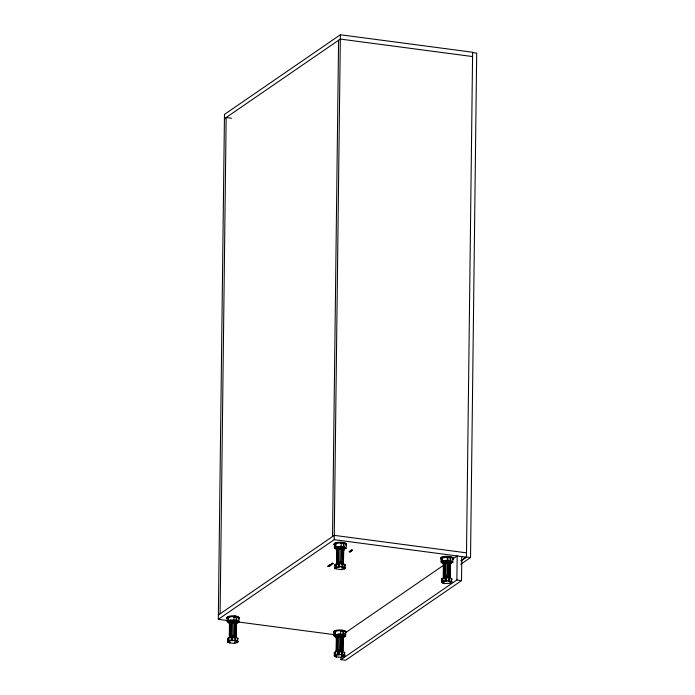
<?xml version="1.0" encoding="UTF-8"?>
<svg xmlns="http://www.w3.org/2000/svg" width="695" height="695" viewBox="0 0 695 695"><rect width="100%" height="100%" fill="white"/><g stroke="black" fill="none" stroke-linecap="round" stroke-linejoin="round"><path stroke-width="1.04" d="M346.101 544.819L346.11 543.42A6.281 1.824 0.7 0 0 337.909 542.343A6.281 1.824 0.7 0 0 334.495 544.689M441.212 558.797L441.221 557.399A6.281 1.824 0.7 0 1 447.033 556.339A6.281 1.824 0.7 0 1 452.827 557.538L453.244 558.459M444.6 577.154L444.609 576.633L447.702 576.294L448.232 577.484M451.62 561.482L451.594 563.211L450.299 563.028L451.533 562.22L452.836 562.403L452.827 557.538M227.977 620.609L218.308 619.332L224.476 114.397L340.376 34.75L472.617 52.238L466.449 557.173L461.098 560.848M220.098 613.807L226.162 117.525L231.539 118.237M229.906 622.572L229.333 622.937A5.925 1.72 0.7 0 1 227.187 621.313L227.23 617.855L228.533 618.037M237.82 641.381L237.499 638.357L237.464 641.12L235.926 641.285L238.368 641.772L236.057 642.258L237.638 642.423L237.204 642.814L234.311 642.745L235.197 643.162L233.989 643.37L229.246 642.858L230.471 642.545L227.647 642.328L227.621 639.148M228.064 617.716L228.499 616.865L228.803 617.386L227.804 617.36L228.499 616.865L228.247 617.725M227.187 621.313L228.49 621.495L228.464 617.056L233.989 616.491L233.946 619.949L233.372 620.314L236.752 620.34L238.567 621.078L238.898 621.964L237.603 621.782L236.361 622.59L237.664 622.772A5.925 1.72 0.7 0 1 236.552 623.068M228.368 640.903L228.403 638.14L228.976 637.923L228.942 640.686L230.262 640.999L228.368 640.903L227.552 641.633L229.246 641.911L227.586 641.911M229.307 636.438L229.489 621.599L230.731 620.922L230.549 635.76L229.576 636.047L229.576 636.837L229.715 621.269M229.776 636.081L229.958 621.243M230.549 635.76L230.54 620.053M232.182 637.489L232.495 640.721L231.218 640.295L231.253 637.532L232.53 637.958L231.253 637.532M231.557 635.577L231.687 620.67L231.557 635.577L232.912 635.517L233.051 620.6L234.415 620.696L234.093 635.595L236.187 636.533L236.335 621.278L234.276 620.757L234.258 622.685L236.309 623.215M231.574 640.773L231.609 638.01M233.755 637.385L233.772 635.856L231.426 635.916L230.514 636.359L231.218 637.88M234.493 616.83L234.788 616.178L235.866 616.743L234.493 616.83L234.788 616.178M234.875 640.938L234.84 637.619L235.683 637.758L235.648 640.521L234.875 640.938L234.041 640.799L234.814 640.382L232.147 640.251M235.249 635.829L235.44 620.166M235.379 635.777L235.562 620.939M234.172 637.385L235.953 636.872L236.335 621.278M236.178 620.705L236.222 617.256L236.795 616.882A5.925 1.72 0.7 0 1 238.941 618.515L238.898 621.964M235.953 636.872L236.309 623.545M236.578 623.154L236.1 621.295M236.752 620.34L236.795 616.882M332.523 536.557L338.587 40.275M218.308 619.332L334.208 539.685L340.376 34.75M334.399 547.643L334.443 544.185L335.746 544.367L335.702 547.816L334.399 547.643A5.925 1.72 0.7 0 0 336.545 549.267M333.904 635.421L333.947 631.972L335.251 632.155L335.207 635.604L333.904 635.421A5.925 1.72 0.7 0 0 336.05 637.054L336.623 636.681M345.146 568.484L344.711 564.688L344.677 567.45L343.139 567.615L345.58 568.093L343.269 568.58L344.85 568.745L344.416 569.135L342.322 568.927L341.523 569.066L342.409 569.483L341.202 569.692L334.86 568.658L334.79 565.2M336.927 657.288L335.963 656.966L337.188 656.662L335.329 656.758L334.304 656.028L334.338 653.265M335.702 547.816L336.936 547.017L335.633 546.835L335.676 543.386A5.925 1.72 0.7 0 1 341.202 542.821L341.158 546.27L340.585 546.644L343.391 547.034L343.964 546.661L344.008 543.212L340.628 543.195L341.202 542.821M335.581 567.224L335.615 564.47L336.189 564.253L336.154 567.016L337.475 567.328L335.581 567.224L334.764 567.963L336.458 568.241L334.799 568.241M335.207 635.604L336.441 634.804L335.138 634.622L335.181 631.164L337.657 630.669L340.706 630.608L340.663 634.057L340.09 634.431L343.469 634.448L345.285 635.187L345.623 636.081L344.32 635.899L343.087 636.698L344.381 636.881L344.407 635.152M335.086 655.011L335.12 652.249L335.694 652.04L335.668 654.803L336.979 655.107L335.086 655.011L334.269 655.75L335.963 656.019L334.304 656.028M336.519 562.768L336.701 547.921L337.944 547.243L337.761 562.09L336.519 562.768L337.692 563.454M336.788 562.377L336.927 547.599M336.024 650.546L337.266 649.868L337.449 635.03L336.476 635.317L336.293 650.946L336.441 635.699M336.988 562.411L337.171 547.573M336.528 650.937L336.675 635.36M337.761 562.09L337.753 546.374M337.709 564.227L337.727 562.689L339.169 562.159L342.27 562.568L341.514 563.367M337.266 649.868L337.449 635.03M338.43 566.625L338.465 563.862L339.395 563.819L339.707 567.051L336.154 567.016M338.786 567.103L338.465 563.862M340.263 546.93L340.124 561.838L338.769 561.908L338.899 546.991L341.627 547.026L341.306 561.925L343.399 562.863L343.817 548.007L343.313 547.617L343.356 563.245L341.384 563.715M337.935 654.403L337.97 651.649L338.899 651.597L339.221 654.838L335.668 654.803M338.291 654.881L337.97 651.649M339.829 633.953L339.638 649.625L338.274 649.686L338.422 633.953M339.221 654.838L338.899 651.597M339.256 651.441L339.273 649.903L341.775 650.355L341.019 651.154M340.967 563.715L340.984 562.186M343.79 549.484L341.471 548.555L341.627 547.026M340.472 651.502L340.489 649.964M343.087 635.803L342.904 650.642L340.819 649.703L341.132 634.813L338.404 634.778M341.705 543.151L342.001 542.508L343.078 543.073L341.705 543.151L342.001 542.508M340.819 649.703L341.141 633.979M461.81 556.556L461.515 580.603L345.606 660.25L340.967 659.633L340.993 657.548M342.088 567.268L342.053 563.949L342.896 564.088L342.861 566.851L342.088 567.268L341.254 567.129L342.027 566.712L339.36 566.573M342.461 562.159L342.652 546.496M342.592 562.107L342.774 547.269L343.547 547.608M341.601 655.046L341.566 651.736L342.4 651.867L342.366 654.629L341.601 655.046L340.759 654.916L341.532 654.49L338.865 654.36M341.966 649.947L342.279 635.048L343.052 635.395L342.904 650.642M342.096 649.886L342.279 635.048M343.165 563.202L343.313 547.617M343.391 547.034L343.434 543.586M343.026 638.114L343.052 635.395M342.896 634.822L342.939 631.364L343.512 630.999A5.925 1.72 0.7 0 1 345.667 632.624L345.623 636.081M343.469 634.448L343.512 630.999M344.538 655.489L342.644 655.394L344.181 655.229L344.216 652.466L345.085 655.88L342.783 656.367L344.364 656.532L343.929 656.923L341.028 656.853L341.914 657.27L340.706 657.479L338.569 656.888L338.343 657.357M343.764 549.398L344.876 549.093L343.573 548.92L344.816 548.112L346.11 548.294L346.153 544.845A5.925 1.72 0.7 0 0 344.008 543.212M441.117 561.751L441.16 558.302L442.463 558.476L442.42 561.934L441.117 561.751A5.925 1.72 0.7 0 0 443.262 563.384L443.836 563.011M451.75 581.819L451.429 578.796L451.394 581.559L449.856 581.724L452.297 582.21L449.995 582.697L451.576 582.862L451.142 583.253L444.14 583.618L443.175 583.296L444.4 582.983L442.541 583.088L441.516 582.349L441.551 579.587M442.42 561.934L443.653 561.126L442.35 560.952L442.394 557.494L447.919 556.93L447.875 560.387L447.302 560.761L447.345 557.303L447.919 556.93M442.298 581.341L442.333 578.579L442.906 578.37L442.88 581.124L444.192 581.437L442.298 581.341L441.481 582.08L443.175 582.349L441.516 582.349M443.236 576.876L443.419 562.038L444.661 561.36L444.479 576.198L443.514 576.485L443.506 577.276L443.688 561.647M443.705 576.529L443.888 561.682M444.479 576.198L444.479 560.491M445.147 580.733L445.182 577.971L446.112 577.927L446.433 581.159L442.88 581.124M444.287 576.155L445.443 575.947L445.634 560.274M445.504 581.211L445.182 577.971M446.433 581.159L446.112 577.927M445.486 576.016L446.85 575.955L447.041 560.283M447.094 577.727L447.111 576.242M450.117 576.972L450.03 561.734L450.534 562.116L450.117 576.972L448.032 576.033L448.345 561.134L445.617 561.108M448.032 576.033L448.353 560.309M448.744 580.82L448.779 578.058L449.613 578.197L449.578 580.959L448.814 581.376L447.971 581.237L448.744 580.82L446.077 580.69M448.814 581.376L448.848 578.614L449.613 578.197M449.178 576.277L449.361 561.43L450.264 561.716M449.309 576.216L449.491 561.378M450.039 564.401L450.508 564.053L450.03 561.734M450.012 566.555L450.256 562.516M447.302 560.761L450.108 561.152L450.151 557.694L450.725 557.321A5.925 1.72 0.7 0 1 452.879 558.954M450.108 561.152L450.681 560.778L450.725 557.321M340.967 659.633L456.876 579.995L457.171 555.948L452.714 559.006M460.707 564.305L470.532 557.555L476.692 53.098L472.522 52.542M346.11 548.294L343.964 546.661M449.552 557.425L449.43 556.608L448.492 556.704L448.553 557.364L449.552 557.425L448.492 556.704M334.521 631.008L334.781 631.824L335.633 631.538L334.399 631.512L334.521 631.008L335.607 631.286L334.781 631.824L334.373 631.26L335.607 631.286M233.146 637.654L233.772 635.856L235.058 636.238L233.789 637.854M440.786 558.311L441.221 557.399M236.578 623.615L236.109 623.962M341.471 548.555L337.727 548.676L336.919 549.389M343.026 637.654L343.304 637.263A5.925 1.72 0.7 0 0 344.381 636.881M343.139 650.633L340.889 651.493M450.351 576.963L448.101 577.823M236.604 621.678L236.126 622.034M234.302 637.046L235.058 636.238M335.112 543.559L336.171 543.455L334.799 543.881L336.206 543.864L335.016 543.229L334.799 543.881L335.711 543.655M449.43 556.608L448.553 557.364L449.578 557.095M230.566 622.703L231.4 622.095M224.424 118.723L340.324 39.076L472.565 56.564M218.36 615.005L334.26 535.359L466.501 552.846M344.833 633.145L443.792 565.139M460.993 560.683L466.354 556.999L470.532 557.555M228.49 621.495L229.724 620.687L228.42 620.505A5.925 1.72 0.7 0 1 233.946 619.949M340.706 630.608L340.133 630.973L342.939 631.364M342.053 563.949L341.288 564.366L342.896 564.088M234.91 638.175L235.683 637.758M341.566 651.736L340.793 652.153L342.4 651.867M442.428 557.764L441.69 558.094L441.62 557.381L442.923 557.972L441.69 558.094L441.62 557.381M342.774 547.269L341.488 547.087M234.258 622.685C233.303 622.511 228.785 622.364 229.967 623.919M230.479 637.124L229.576 636.837M444.409 577.562L443.506 577.276M337.197 651.232L336.293 650.946M227.526 638.227L229.854 637.376L233.581 637.185L236.952 637.732L238.402 638.774M228.942 640.686L231.218 640.295M337.231 650.477L339.273 649.903M450.482 563.506L451.594 563.211M335.633 546.835L341.158 546.27M442.35 560.952L447.875 560.387M335.138 634.622L340.663 634.057M337.562 562.047L338.769 561.908M230.349 635.716L231.505 635.508M337.075 649.834L338.274 649.686M338.821 564.34L339.742 564.288M445.538 578.449L446.468 578.405M338.326 652.119L339.256 652.075M336.91 549.849C337.683 548.503 342.652 548.546 343.79 549.945M443.419 562.038C442.454 565.756 447.623 561.247 450.238 563.654C449.448 561.968 444.235 562.298 443.636 563.497M450.004 563.662L450.516 563.593L450.047 563.94M231.73 620.739L233.051 620.6M229.706 623.059C230.34 621.834 235.423 621.591 236.352 623.163M342.8 636.872C341.74 635.968 335.972 635.786 336.458 637.576M342.791 637.332C341.766 636.411 335.885 636.255 336.45 638.036M227.282 618.359L226.857 618.35A6.281 1.824 0.7 0 1 233.92 616.387A6.281 1.824 0.7 0 1 238.889 618.95M341.992 542.969L343.078 543.073M234.78 616.639L235.866 616.743M228.803 617.386L227.804 617.36L228.255 617.264M341.445 561.864L340.124 561.838M448.162 575.981L446.85 575.955M234.232 635.543L232.912 635.517M340.95 649.651L339.638 649.625M334.208 539.685L466.449 557.173M456.876 579.995L461.515 580.603M237.655 621.895L334.417 634.683M447.345 557.303L450.151 557.694M442.394 557.494L444.487 557.79M233.416 616.865L236.222 617.256M448.214 561.195L449.361 561.43M340.993 634.865L342.149 635.1M335.615 564.47L336.927 564.774M449.578 580.959L451.394 581.559M342.861 566.851L344.677 567.45M342.366 654.629L344.181 655.229M235.648 640.521L237.464 641.12M450.681 560.778L452.497 561.517L452.836 562.403M452.332 579.213L450.89 578.179L447.511 577.623L443.792 577.814L441.455 578.666L441.612 579.778M345.615 565.105L344.164 564.062L340.793 563.515L337.066 563.706L334.738 564.557L334.894 565.669M345.12 652.892L343.678 651.849L340.298 651.293L336.571 651.493L334.243 652.336L334.399 653.448M443.532 563.984L443.175 563.419A3.796 1.103 0.7 0 1 448.232 562.524A3.796 1.103 0.7 0 1 450.082 564.21M336.814 549.875L336.458 549.311A3.796 1.103 0.7 0 1 341.036 548.372A3.796 1.103 0.7 0 1 343.808 549.849M229.602 623.545L229.246 622.981A3.796 1.103 0.7 0 1 233.824 622.042A3.796 1.103 0.7 0 1 236.595 623.519M239.315 618.02L238.081 616.673A6.281 1.824 0.7 0 0 231.478 615.944A6.281 1.824 0.7 0 0 226.865 617.412M231.426 635.916L232.156 637.367M346.11 543.42L346.527 544.35M345.615 631.208L346.032 632.129L345.615 631.208A6.281 1.824 0.7 0 0 337.414 630.122A6.281 1.824 0.7 0 0 334 632.467M447.702 576.294L448.04 577.893M227.195 618.307A5.925 1.72 0.7 0 1 227.23 617.855M229.593 624.006A3.796 1.103 0.7 0 1 233.329 622.477A3.796 1.103 0.7 0 1 236.144 624.232M442.029 559.683A6.281 1.824 0.7 0 1 442.394 557.338A6.281 1.824 0.7 0 1 450.403 557.129A6.281 1.824 0.7 0 1 452.819 559.397M441.125 558.745A5.925 1.72 0.7 0 1 441.16 558.302M443.523 564.444A3.796 1.103 0.7 0 1 447.259 562.915A3.796 1.103 0.7 0 1 450.073 564.67M334.486 545.149A6.281 1.824 0.7 0 1 340.307 542.691A6.281 1.824 0.7 0 1 346.101 545.28M336.806 550.336A3.796 1.103 0.7 0 1 340.046 548.798A3.796 1.103 0.7 0 1 343.808 550.31M334.408 544.637A5.925 1.72 0.7 0 1 334.443 544.185M334 632.928A6.281 1.824 0.7 0 1 340.637 630.495A6.281 1.824 0.7 0 1 344.781 633.466M336.31 638.114A3.796 1.103 0.7 0 1 337.544 636.759A3.796 1.103 0.7 0 1 342.4 636.924A3.796 1.103 0.7 0 1 342.861 638.34M342.87 637.88A3.796 1.103 0.7 0 0 341.019 636.194A3.796 1.103 0.7 0 0 335.963 637.089L336.319 637.654A3.796 1.103 0.7 0 0 336.858 637.906M333.913 632.424A5.925 1.72 0.7 0 1 333.947 631.972M330.021 565.33L329.022 565.356L330.021 565.33M332.914 563.341L331.949 563.289L332.914 563.341M349.333 551.821L350.297 551.908L349.333 551.821M350.297 551.396L349.307 551.422L350.297 551.396M352.235 550.066L351.236 550.093L352.235 550.066M328.092 565.947L329.048 565.991L328.092 565.947M329.048 566.477L328.049 566.46L329.048 566.477M330.021 564.618L330.985 564.67L330.021 564.618M330.976 565.148L329.977 565.139L330.976 565.148M350.306 550.683L351.27 550.727L350.306 550.683M351.262 551.205L350.263 551.196L351.262 551.205M342.479 630.6L341.21 630.938L342.479 630.6M235.874 616.283L235.275 617.021L234.754 616.508L235.874 616.283M343.087 542.613L342.487 543.351L341.966 542.838L343.087 542.613M329.048 565.765L330.012 565.852L329.048 565.765M331.949 563.775L332.905 563.853L331.949 563.775M351.262 550.501L352.226 550.579L351.262 550.501M342.218 630.278L341.21 630.938L342.366 630.773L342.218 630.278"/></g></svg>
